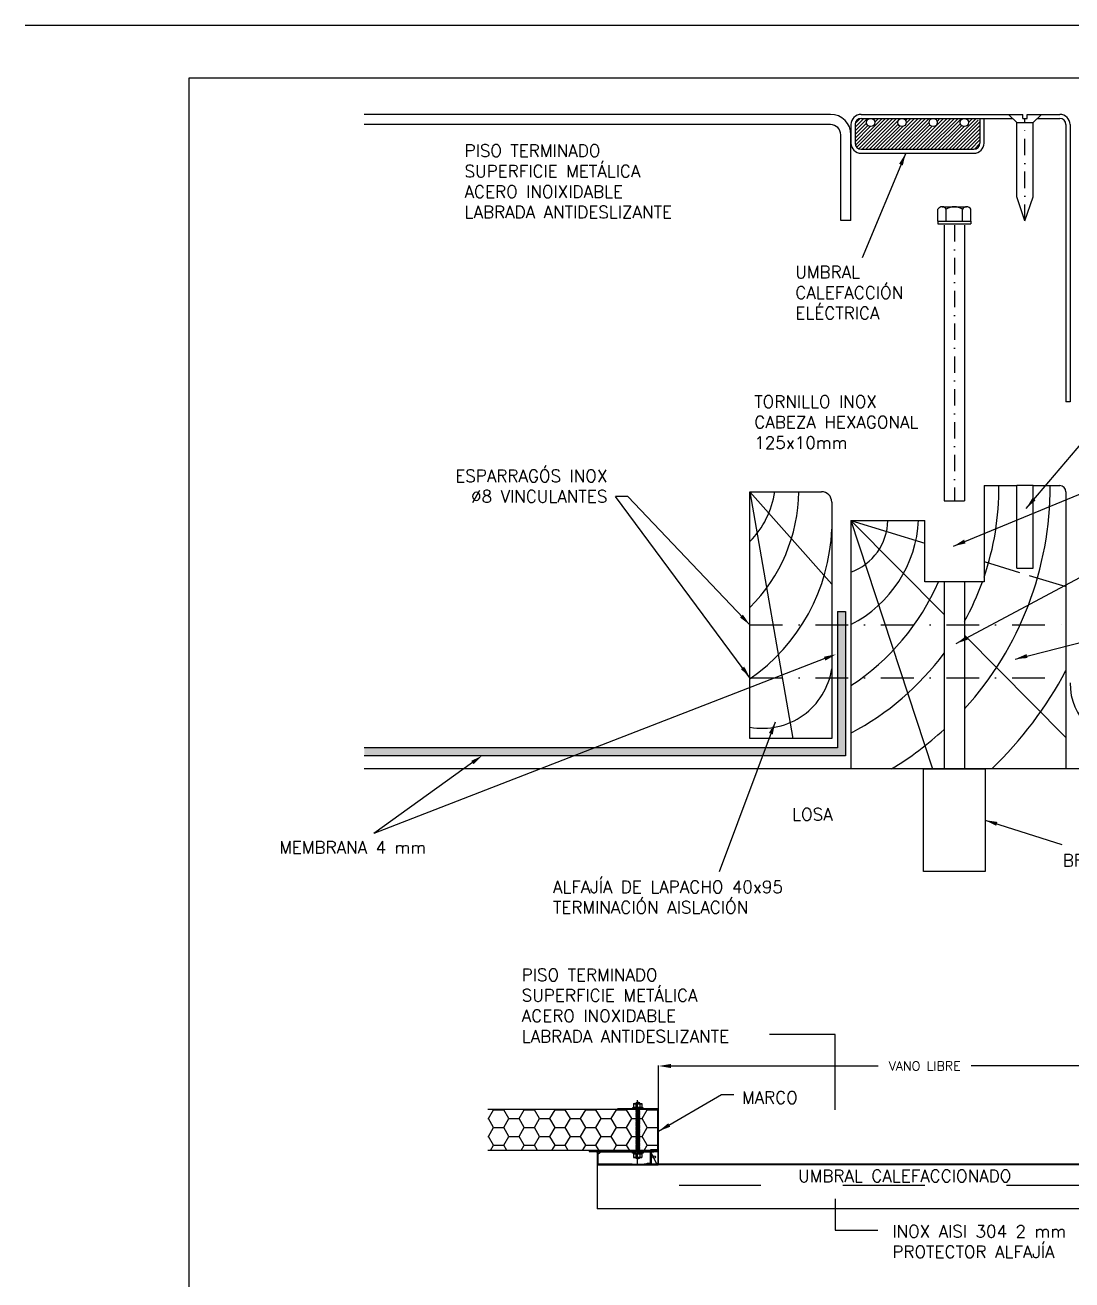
# Model space of a CAD drawing. Extents: x 2682 to 23682, y -29604 to -17724.
# Drawn here: x 11082 to 13639, y -26728 to -23664 of the extents above; entities that cross this region are included whole.
import ezdxf
from ezdxf.enums import TextEntityAlignment as Align

# ---------------------------------------------------------------- set-up
doc = ezdxf.new("R2010")
doc.units = 0
doc.header["$MEASUREMENT"] = 0
doc.header["$PDMODE"] = 33
for name, pattern in [('CEN10', [160, 80, -40, 0, -40]), ('CEN5', [80, 40, -20, 0, -20]), ('PUN100', [400, 200, -200])]:
    doc.linetypes.add(name, pattern=pattern)
doc.layers.get('DEFPOINTS').update_dxf_attribs({"linetype": 'CONTINUOUS'})
for name, color, linetype in [('0.25', 50, 'CONTINUOUS'), ('0.6', 15, 'CONTINUOUS'), ('A_tabiq-paneles-fino', 10, 'CONTINUOUS'), ('EQ', 8, 'CONTINUOUS'), ('Eq_camaras', 3, 'CONTINUOUS'), ('FI', 2, 'CONTINUOUS'), ('GR', 9, 'CONTINUOUS'), ('IS', 5, 'CONTINUOUS'), ('ISO-FI', 140, 'CONTINUOUS'), ('madera', 12, 'CONTINUOUS'), ('TX', 13, 'CONTINUOUS')]:
    doc.layers.add(name, color=color, linetype=linetype)
doc.styles.add('ROMANS', font='romans')
doc.styles.get("Standard").update_dxf_attribs({"font": 'ITALIC'})
doc.dimstyles.new('RPM 1-15', dxfattribs={"dimscale": 15, "dimtxt": 1.5, "dimasz": 2, "dimexe": 0.0625, "dimexo": 0.38, "dimgap": 1, "dimtad": 0, "dimdec": 0, "dimtxsty": 'ROMANS', "dimcen": 2.5, "dimclrd": 256, "dimclre": 256, "dimclrt": 256, "dimazin": 0, "dimtfac": 1, "dimtdec": 0, "dimtmove": 0, "dimatfit": 1, "dimfxl": 1, "dimtolj": 1, "dimlwd": -1, "dimlwe": -1, "dimarcsym": 0})
doc.dimstyles.new('RPM 1-50', dxfattribs={"dimscale": 20, "dimtxt": 1.5, "dimasz": 1.5, "dimexe": 1, "dimexo": 2, "dimgap": 1, "dimtad": 0, "dimdec": 0, "dimtxsty": 'ROMANS', "dimcen": 1.5, "dimclrd": 256, "dimclre": 256, "dimclrt": 256, "dimadec": 0, "dimazin": 0, "dimtfac": 1, "dimtdec": 0, "dimtix": 1, "dimtmove": 2, "dimatfit": 0, "dimfxl": 1, "dimtolj": 1, "dimlwd": -1, "dimlwe": -1, "dimarcsym": 0})
doc.dimstyles.get("Standard").update_dxf_attribs({"dimtxt": 0.18, "dimasz": 0.18, "dimexe": 0.18, "dimexo": 0.0625, "dimgap": 0.09, "dimtad": 0, "dimtih": 1, "dimtoh": 1, "dimdec": 4, "dimzin": 0, "dimdsep": 46, "dimtxsty": 'Standard', "dimcen": 0.09, "dimadec": 0, "dimazin": 0, "dimtfac": 1, "dimtdec": 4, "dimtofl": 0, "dimtmove": 0, "dimatfit": 3, "dimfxl": 1, "dimtolj": 1, "dimtzin": 0, "dimarcsym": 0})

# ---------------------------------------------------------------- blocks, each defined once
blk = doc.blocks.new('*D430')
at = {"layer": 'DEFPOINTS', "color": 0, "linetype": 'Continuous', "transparency": 16777216}
for p in [(13929.6, -26205.6), (12629.6, -26353.5), (13929.6, -26353.5)]:
    blk.add_point(p, dxfattribs=at)
at = {"layer": 'TX', "linetype": 'Continuous', "transparency": 16777216}
for p, q in [((12629.6, -26347.8), (12629.6, -26204.6)), ((12659.6, -26205.6), (13166.1, -26205.6)), ((13899.6, -26205.6), (13393.2, -26205.6)), ((13929.6, -26347.8), (13929.6, -26204.6))]:
    blk.add_line(p, q, dxfattribs=at)
for points in [[(12659.6, -26200.6), (12659.6, -26210.6), (12629.6, -26205.6)], [(13899.6, -26200.6), (13899.6, -26210.6), (13929.6, -26205.6)]]:
    blk.add_solid(points, dxfattribs=at)
at = {"layer": 'TX', "linetype": 'Continuous', "transparency": 16777216, "insert": (13279.6, -26205.6), "char_height": 22.5, "attachment_point": 5, "style": 'ROMANS'}
blk.add_mtext('\\A1;VANO LIBRE', dxfattribs=at)

msp = doc.modelspace()

# ---------------------------------------------------------------- hatches: boundary and pattern name
at = {"layer": '0.25'}
h = msp.add_hatch(dxfattribs=at)
h.set_pattern_fill('ANSI31', color=256, scale=50, style=0)
h.set_pattern_definition([(45, (84633.517, 72633.118), (-4.41941738, 4.41941738), [])])
edge = h.paths.add_edge_path(flags=16)
edge.add_arc((13376.41147, -23901.97604), 10, 0, 360)
edge = h.paths.add_edge_path(flags=16)
edge.add_arc((13300.16147, -23901.97604), 10, 0, 360)
edge = h.paths.add_edge_path(flags=16)
edge.add_arc((13223.91147, -23901.97604), 10, 0, 360)
edge = h.paths.add_edge_path(flags=16)
edge.add_arc((13147.66147, -23901.97604), 10, 0, 360)
edge = h.paths.add_edge_path()
edge.add_line((13124.53647, -23891.97604), (13355.39971, -23891.97604))
edge.add_line((13355.39971, -23891.97604), (13399.53647, -23891.97604))
edge.add_arc((13399.53647, -23906.97604), 15, 0, 90, ccw=False)
edge.add_line((13414.53647, -23906.97604), (13414.53647, -23951.97604))
edge.add_arc((13399.53647, -23951.97604), 15, 270, 360, ccw=False)
edge.add_line((13399.53647, -23966.97604), (13124.53647, -23966.97604))
edge.add_arc((13124.53647, -23951.97604), 15, 180, 270, ccw=False)
edge.add_line((13109.53647, -23951.97604), (13109.53647, -23906.97604))
edge.add_arc((13124.53647, -23906.97604), 15, 90, 180, ccw=False)
at = {"layer": 'Eq_camaras'}
msp.add_hatch(color=256, dxfattribs=at).paths.add_polyline_path([(11910.80445, -25448.49794), (11910.80445, -25428.49794), (13066.36657, -25428.49794), (13066.36657, -25095.71625), (13086.36657, -25095.71625), (13086.36657, -25448.49794)])

# ---------------------------------------------------------------- linework, layer by layer
at = {"layer": '0.25'}
for p, q in [((13124.53647, -23881.97604), (13519.53647, -23881.97604)), ((13124.53647, -23891.97604), (13355.39971, -23891.97604)), ((13355.39971, -23891.97604), (13494.53647, -23891.97604)), ((13414.53647, -23891.97604), (13414.53647, -23951.97604)), ((13424.53647, -23951.97604), (13424.53647, -23891.97604)), ((13484.53647, -23881.97604), (13504.53647, -23901.97604)), ((13519.53647, -23891.69999), (13519.53647, -23881.97604)), ((13519.53647, -23891.69999), (13529.53647, -23891.69999)), ((13524.53647, -23901.97604), (13524.53647, -23891.69999)), ((13529.53647, -23881.97604), (13609.53647, -23881.97604)), ((13529.53647, -23891.69999), (13529.53647, -23881.97604)), ((13544.53647, -23901.97604), (13564.53647, -23881.97604)), ((13554.53647, -23891.97604), (13609.53647, -23891.97604)), ((13099.53647, -23906.97604), (13099.53647, -23951.97604)), ((13109.53647, -23906.97604), (13109.53647, -23951.97604)), ((13504.53647, -23901.97604), (13544.53647, -23901.97604)), ((13504.53647, -24083.42779), (13504.53647, -23901.97604)), ((13544.53647, -24083.42779), (13544.53647, -23901.97604)), ((13624.53647, -23906.97604), (13624.53647, -24583.81691)), ((13634.53647, -23906.97604), (13634.53647, -24583.81691)), ((13124.53647, -23966.97604), (13399.53647, -23966.97604)), ((13124.53647, -23976.97604), (13399.53647, -23976.97604)), ((13322.03647, -24107.43042), (13382.03647, -24107.43042)), ((13524.53647, -24141.97604), (13504.53647, -24083.42779)), ((13524.53647, -24141.97604), (13544.53647, -24083.42779)), ((13312.03647, -24142.55749), (13312.03647, -24113.54835)), ((13312.03647, -24142.55749), (13392.03647, -24142.55749)), ((13312.03647, -24142.55749), (13312.03647, -24149.51476)), ((13332.03647, -24142.55749), (13332.03647, -24113.54835)), ((13372.03647, -24142.55749), (13372.03647, -24113.54835)), ((13392.03647, -24142.55749), (13392.03647, -24113.54835)), ((13392.03647, -24142.55749), (13392.03647, -24149.51476)), ((13312.03647, -24149.51476), (13392.03647, -24149.51476)), ((13327.03647, -24152.55749), (13327.03647, -24825.67229)), ((13377.03647, -24152.55749), (13377.03647, -24825.67229)), ((13634.53647, -24583.81691), (13624.53647, -24583.81691)), ((13327.03647, -24825.67229), (13377.03647, -24825.67229))]:
    msp.add_line(p, q, dxfattribs=at)
at = {"layer": '0.25', "linetype": 'CEN5'}
for p, q in [((13524.53647, -24141.97604), (13524.53647, -23901.97604)), ((13352.03647, -24152.55749), (13352.03647, -24825.67229))]:
    msp.add_line(p, q, dxfattribs=at)
at = {"layer": '0.25', "linetype": 'CEN10'}
for p, q in [((12852.60274, -25128.73693), (13624.53647, -25128.73693)), ((12852.60274, -25257.54535), (13624.53647, -25257.54535))]:
    msp.add_line(p, q, dxfattribs=at)
at = {"layer": '0.25'}
msp.add_lwpolyline([(13277.03647, -25480.34696), (13427.03647, -25480.34696), (13427.03647, -25730.34696), (13277.03647, -25730.34696)], close=True, dxfattribs=at)
for centre in [(13147.66147, -23901.97604), (13223.91147, -23901.97604), (13300.16147, -23901.97604), (13376.41147, -23901.97604)]:
    msp.add_circle(centre, 10, dxfattribs=at)
for centre, radius, start, end in [((13124.53647, -23906.97604), 25, 90, 180), ((13124.53647, -23906.97604), 15, 90, 180), ((13609.53647, -23906.97604), 25, 360, 90), ((13609.53647, -23906.97604), 15, 360, 90), ((13124.53647, -23951.97604), 25, 180, 270), ((13124.53647, -23951.97604), 15, 180, 270), ((13399.53647, -23951.97604), 15, 270, 360), ((13399.53647, -23951.97604), 25, 270, 360), ((13322.03647, -24118.66208), 11.23167, 27.08400474, 152.91599526), ((13352.03647, -24143.92857), 36.37249, 56.64216933, 123.35783067), ((13382.03647, -24118.66208), 11.23167, 27.08400474, 152.91599526)]:
    msp.add_arc(centre, radius, start, end, dxfattribs=at)
at = {"layer": '0.6'}
for p, q in [((11482.03522, -23793.22941), (11482.03522, -28933.22941)), ((15182.03522, -23793.22941), (11482.03522, -23793.22941))]:
    msp.add_line(p, q, dxfattribs=at)
at = {"layer": 'A_tabiq-paneles-fino'}
for p, q in [((12852.60274, -24803.50609), (12957.78604, -25406.26088)), ((12852.60274, -24803.50609), (13052.60274, -25028.8732)), ((13424.53647, -24788.50609), (13424.53647, -24873.50609)), ((13424.53647, -24788.50609), (13504.53647, -24788.50609)), ((13544.53647, -24788.50609), (13504.53647, -24788.50609)), ((13504.53647, -24989.95784), (13504.53647, -24788.50609)), ((13544.53647, -24989.95784), (13544.53647, -24788.50609)), ((13544.53647, -24788.50609), (13609.53647, -24788.50609)), ((13624.53647, -24803.50609), (13624.53647, -25480.34696)), ((13099.53647, -24873.50609), (13327.03647, -25103.18846)), ((13099.53647, -24873.50609), (13279.76604, -24873.50609)), ((13099.53647, -24873.50609), (13279.76604, -24928.998)), ((13099.53647, -24873.50609), (13298.67003, -25480.34696)), ((13099.53647, -24873.50609), (13099.53647, -25480.34696)), ((13424.53647, -24973.57219), (13511.50188, -25000.34847)), ((13504.53647, -24989.95784), (13544.53647, -24989.95784)), ((13327.03647, -25023.50609), (13327.03647, -25480.34696)), ((13377.03647, -25023.50609), (13377.03647, -25480.34696)), ((13535.09013, -25007.61119), (13624.53647, -25035.15133)), ((13377.03647, -25153.6681), (13624.53647, -25403.54232))]:
    msp.add_line(p, q, dxfattribs=at)
for points in [[(13052.60274, -24828.50609), (13052.60274, -25406.26088), (12852.60274, -25406.26088), (12852.60274, -24803.50609), (13027.60274, -24803.50609)], [(13424.53647, -24873.50609), (13424.53647, -25023.50609), (13279.76604, -25023.50609), (13279.76604, -24873.50609)]]:
    msp.add_lwpolyline(points, dxfattribs=at)
for centre, radius, start, end in [((12564.83115, -24797.83102), 407.29958, 314.95372454, 359.20164825), ((12696.71815, -24770.58014), 219.33858, 315.29214318, 351.36642361), ((13027.60274, -24828.50609), 25, 0, 90), ((12783.08084, -24793.1886), 802.83532, 317.71629775, 0.33417742), ((12783.08084, -24793.1886), 677.83532, 341.14325218, 0.39580417), ((13609.53647, -24803.50609), 15, 360, 90), ((12961.63309, -24857.22721), 303.5505, 297.01998582, 357.10748446), ((13051.86225, -24870.6014), 137.81963, 290.23781623, 358.79234345), ((12587.50226, -24877.71006), 465.42122, 304.72182132, 357.87276602), ((12783.08084, -24793.1886), 577.83532, 303.2064307, 336.51014205), ((12783.08084, -24793.1886), 677.83532, 331.19368709, 340.13629466), ((12783.08084, -24793.1886), 677.83532, 297.83080217, 323.36848111), ((12883.19521, -25209.70934), 171.36759, 259.71645804, 351.32591869), ((12783.08084, -24793.1886), 952.83532, 313.84865396, 332.0194729), ((12783.08084, -24793.1886), 802.83532, 301.13909192, 312.65195941)]:
    msp.add_arc(centre, radius, start, end, dxfattribs=at)
at = {"layer": 'EQ'}
for p, q in [((12627.63667, -26310.04042), (12529.50968, -26310.04042)), ((12529.50968, -26310.04042), (12529.50968, -26312.04042)), ((12568.58236, -26297.21098), (12568.58236, -26307.21098)), ((12568.58236, -26297.21098), (12588.58236, -26297.21098)), ((12568.58236, -26298.21098), (12588.58236, -26298.21098)), ((12568.58236, -26306.21098), (12588.58236, -26306.21098)), ((12568.58236, -26307.21098), (12588.58236, -26307.21098)), ((12574.58236, -26295.21098), (12573.58236, -26296.21098)), ((12583.58236, -26297.21098), (12573.58236, -26296.21098)), ((12573.58236, -26296.21098), (12574.58236, -26297.21098)), ((12573.58236, -26298.21098), (12573.58236, -26306.21098)), ((12574.58236, -26307.33223), (12573.58236, -26308.33223)), ((12574.58236, -26307.33223), (12573.58236, -26308.33223)), ((12573.58236, -26308.33223), (12574.58236, -26309.33223)), ((12573.58236, -26308.33223), (12583.58236, -26309.33223)), ((12573.58236, -26308.33223), (12583.58236, -26309.33223)), ((12573.58236, -26308.33223), (12574.58236, -26309.33223)), ((12574.58236, -26309.33223), (12573.58236, -26310.33223)), ((12574.58236, -26309.33223), (12573.58236, -26310.33223)), ((12573.58236, -26310.33223), (12574.58236, -26311.33223)), ((12573.58236, -26310.33223), (12583.58236, -26311.33223)), ((12574.58236, -26311.33223), (12573.58236, -26312.33223)), ((12573.58236, -26312.33223), (12574.58236, -26313.33223)), ((12573.58236, -26312.33223), (12583.58236, -26313.33223)), ((12574.58236, -26313.33223), (12573.58236, -26314.33223)), ((12573.58236, -26314.33223), (12574.58236, -26315.33223)), ((12573.58236, -26314.33223), (12583.58236, -26315.33223)), ((12574.58236, -26315.33223), (12573.58236, -26316.33223)), ((12573.58236, -26316.33223), (12574.58236, -26317.33223)), ((12573.58236, -26316.33223), (12583.58236, -26317.33223)), ((12574.58236, -26317.33223), (12573.58236, -26318.33223)), ((12573.58236, -26318.33223), (12574.58236, -26319.33223)), ((12573.58236, -26318.33223), (12583.58236, -26319.33223)), ((12574.58236, -26319.33223), (12573.58236, -26320.33223)), ((12574.4611, -26307.21098), (12574.58236, -26307.33223)), ((12582.58236, -26296.21098), (12574.58236, -26295.21098)), ((12574.58236, -26307.33223), (12582.58236, -26308.33223)), ((12574.58236, -26307.33223), (12582.58236, -26308.33223)), ((12574.58236, -26309.33223), (12582.58236, -26310.33223)), ((12574.58236, -26309.33223), (12582.58236, -26310.33223)), ((12574.58236, -26311.33223), (12582.58236, -26312.33223)), ((12574.58236, -26311.33223), (12582.58236, -26312.33223)), ((12574.58236, -26313.33223), (12582.58236, -26314.33223)), ((12574.58236, -26315.33223), (12582.58236, -26316.33223)), ((12574.58236, -26317.33223), (12582.58236, -26318.33223)), ((12574.58236, -26317.33223), (12582.58236, -26318.33223)), ((12574.58236, -26319.33223), (12582.58236, -26320.33223)), ((12582.36982, -26307.21098), (12583.58236, -26307.33223)), ((12582.36982, -26307.21098), (12583.58236, -26307.33223)), ((12582.58236, -26296.21098), (12583.58236, -26295.21098)), ((12583.58236, -26297.21098), (12582.58236, -26296.21098)), ((12582.58236, -26308.33223), (12583.58236, -26307.33223)), ((12582.58236, -26308.33223), (12583.58236, -26307.33223)), ((12583.58236, -26309.33223), (12582.58236, -26308.33223)), ((12583.58236, -26309.33223), (12582.58236, -26308.33223)), ((12582.58236, -26310.33223), (12583.58236, -26309.33223)), ((12582.58236, -26310.33223), (12583.58236, -26309.33223)), ((12583.58236, -26311.33223), (12582.58236, -26310.33223)), ((12582.58236, -26312.33223), (12583.58236, -26311.33223)), ((12583.58236, -26313.33223), (12582.58236, -26312.33223)), ((12582.58236, -26314.33223), (12583.58236, -26313.33223)), ((12583.58236, -26315.33223), (12582.58236, -26314.33223)), ((12582.58236, -26316.33223), (12583.58236, -26315.33223)), ((12583.58236, -26317.33223), (12582.58236, -26316.33223)), ((12582.58236, -26318.33223), (12583.58236, -26317.33223)), ((12583.58236, -26319.33223), (12582.58236, -26318.33223)), ((12582.58236, -26320.33223), (12583.58236, -26319.33223)), ((12583.58589, -26307.3287), (12583.46818, -26307.21098)), ((12583.58236, -26298.21098), (12583.58236, -26306.21098)), ((12588.58236, -26297.21098), (12588.58236, -26307.21098)), ((12627.63667, -26411.04042), (12627.63667, -26312.04042)), ((12629.63667, -26410.04042), (12629.63667, -26312.04042)), ((12573.58236, -26320.33223), (12583.58236, -26321.33223)), ((12573.58236, -26320.33223), (12574.58236, -26321.33223)), ((12573.58236, -26320.33223), (12574.58236, -26321.33223)), ((12573.58236, -26320.33223), (12583.58236, -26321.33223)), ((12574.58236, -26321.33223), (12573.58236, -26322.33223)), ((12573.58236, -26322.33223), (12583.58236, -26323.33223)), ((12573.58236, -26322.33223), (12574.58236, -26323.33223)), ((12574.58236, -26323.33223), (12573.58236, -26324.33223)), ((12573.58236, -26324.33223), (12583.58236, -26325.33223)), ((12573.58236, -26324.33223), (12574.58236, -26325.33223)), ((12574.58236, -26325.33223), (12573.58236, -26326.33223)), ((12573.58236, -26326.33223), (12583.58236, -26327.33223)), ((12573.58236, -26326.33223), (12574.58236, -26327.33223)), ((12574.58236, -26327.33223), (12573.58236, -26328.33223)), ((12573.58236, -26328.33223), (12583.58236, -26329.33223)), ((12573.58236, -26328.33223), (12574.58236, -26329.33223)), ((12574.58236, -26329.33223), (12573.58236, -26330.33223)), ((12573.58236, -26330.33223), (12583.58236, -26331.33223)), ((12573.58236, -26330.33223), (12574.58236, -26331.33223)), ((12574.58236, -26331.33223), (12573.58236, -26332.33223)), ((12573.58236, -26332.33223), (12583.58236, -26333.33223)), ((12573.58236, -26332.33223), (12574.58236, -26333.33223)), ((12574.58236, -26333.33223), (12573.58236, -26334.33223)), ((12573.58236, -26334.33223), (12583.58236, -26335.33223)), ((12573.58236, -26334.33223), (12574.58236, -26335.33223)), ((12574.58236, -26335.33223), (12573.58236, -26336.33223)), ((12573.58236, -26336.33223), (12583.58236, -26337.33223)), ((12573.58236, -26336.33223), (12574.58236, -26337.33223)), ((12574.58236, -26337.33223), (12573.58236, -26338.33223)), ((12573.58236, -26338.33223), (12583.58236, -26339.33223)), ((12573.58236, -26338.33223), (12574.58236, -26339.33223)), ((12574.58236, -26339.33223), (12573.58236, -26340.33223)), ((12573.58236, -26340.33223), (12583.58236, -26341.33223)), ((12573.58236, -26340.33223), (12574.58236, -26341.33223)), ((12574.58236, -26341.33223), (12573.58236, -26342.33223)), ((12573.58236, -26342.33223), (12583.58236, -26343.33223)), ((12573.58236, -26342.33223), (12574.58236, -26343.33223)), ((12574.58236, -26343.33223), (12573.58236, -26344.33223)), ((12573.58236, -26344.33223), (12583.58236, -26345.33223)), ((12573.58236, -26344.33223), (12574.58236, -26345.33223)), ((12574.58236, -26345.33223), (12573.58236, -26346.33223)), ((12573.58236, -26346.33223), (12583.58236, -26347.33223)), ((12573.58236, -26346.33223), (12574.58236, -26347.33223)), ((12574.58236, -26347.33223), (12573.58236, -26348.33223)), ((12573.58236, -26348.33223), (12583.58236, -26349.33223)), ((12573.58236, -26348.33223), (12574.58236, -26349.33223)), ((12574.58236, -26349.33223), (12573.58236, -26350.33223)), ((12574.58236, -26321.33223), (12582.58236, -26322.33223)), ((12574.58236, -26323.33223), (12582.58236, -26324.33223)), ((12574.58236, -26323.33223), (12582.58236, -26324.33223)), ((12574.58236, -26325.33223), (12582.58236, -26326.33223)), ((12574.58236, -26327.33223), (12582.58236, -26328.33223)), ((12574.58236, -26329.33223), (12582.58236, -26330.33223)), ((12574.58236, -26331.33223), (12582.58236, -26332.33223)), ((12574.58236, -26331.33223), (12582.58236, -26332.33223)), ((12574.58236, -26333.33223), (12582.58236, -26334.33223)), ((12574.58236, -26335.33223), (12582.58236, -26336.33223)), ((12574.58236, -26337.33223), (12582.58236, -26338.33223)), ((12574.58236, -26339.33223), (12582.58236, -26340.33223)), ((12574.58236, -26341.33223), (12582.58236, -26342.33223)), ((12574.58236, -26341.33223), (12582.58236, -26342.33223)), ((12574.58236, -26343.33223), (12582.58236, -26344.33223)), ((12574.58236, -26345.33223), (12582.58236, -26346.33223)), ((12574.58236, -26347.33223), (12582.58236, -26348.33223)), ((12574.58236, -26347.33223), (12582.58236, -26348.33223)), ((12574.58236, -26349.33223), (12582.58236, -26350.33223)), ((12583.58236, -26321.33223), (12582.58236, -26320.33223)), ((12582.58236, -26322.33223), (12583.58236, -26321.33223)), ((12583.58236, -26323.33223), (12582.58236, -26322.33223)), ((12582.58236, -26324.33223), (12583.58236, -26323.33223)), ((12583.58236, -26325.33223), (12582.58236, -26324.33223)), ((12582.58236, -26326.33223), (12583.58236, -26325.33223)), ((12583.58236, -26327.33223), (12582.58236, -26326.33223)), ((12582.58236, -26328.33223), (12583.58236, -26327.33223)), ((12583.58236, -26329.33223), (12582.58236, -26328.33223)), ((12582.58236, -26330.33223), (12583.58236, -26329.33223)), ((12583.58236, -26331.33223), (12582.58236, -26330.33223)), ((12582.58236, -26332.33223), (12583.58236, -26331.33223)), ((12583.58236, -26333.33223), (12582.58236, -26332.33223)), ((12582.58236, -26334.33223), (12583.58236, -26333.33223)), ((12583.58236, -26335.33223), (12582.58236, -26334.33223)), ((12582.58236, -26336.33223), (12583.58236, -26335.33223)), ((12583.58236, -26337.33223), (12582.58236, -26336.33223)), ((12582.58236, -26338.33223), (12583.58236, -26337.33223)), ((12583.58236, -26339.33223), (12582.58236, -26338.33223)), ((12582.58236, -26340.33223), (12583.58236, -26339.33223)), ((12583.58236, -26341.33223), (12582.58236, -26340.33223)), ((12582.58236, -26342.33223), (12583.58236, -26341.33223)), ((12583.58236, -26343.33223), (12582.58236, -26342.33223)), ((12582.58236, -26344.33223), (12583.58236, -26343.33223)), ((12583.58236, -26345.33223), (12582.58236, -26344.33223)), ((12582.58236, -26346.33223), (12583.58236, -26345.33223)), ((12583.58236, -26347.33223), (12582.58236, -26346.33223)), ((12582.58236, -26348.33223), (12583.58236, -26347.33223)), ((12583.58236, -26349.33223), (12582.58236, -26348.33223)), ((12582.58236, -26350.33223), (12583.58236, -26349.33223)), ((12573.58236, -26350.33223), (12583.58236, -26351.33223)), ((12573.58236, -26350.33223), (12574.58236, -26351.33223)), ((12573.58236, -26350.33223), (12574.58236, -26351.33223)), ((12573.58236, -26350.33223), (12583.58236, -26351.33223)), ((12574.58236, -26351.33223), (12573.58236, -26352.33223)), ((12573.58236, -26352.33223), (12574.58236, -26353.33223)), ((12573.58236, -26352.33223), (12583.58236, -26353.33223)), ((12574.58236, -26353.33223), (12573.58236, -26354.33223)), ((12573.58236, -26354.33223), (12574.58236, -26355.33223)), ((12573.58236, -26354.33223), (12583.58236, -26355.33223)), ((12574.58236, -26355.33223), (12573.58236, -26356.33223)), ((12573.58236, -26356.33223), (12574.58236, -26357.33223)), ((12573.58236, -26356.33223), (12583.58236, -26357.33223)), ((12574.58236, -26357.33223), (12573.58236, -26358.33223)), ((12573.58236, -26358.33223), (12574.58236, -26359.33223)), ((12573.58236, -26358.33223), (12583.58236, -26359.33223)), ((12574.58236, -26359.33223), (12573.58236, -26360.33223)), ((12573.58236, -26360.33223), (12574.58236, -26361.33223)), ((12573.58236, -26360.33223), (12583.58236, -26361.33223)), ((12574.58236, -26361.33223), (12573.58236, -26362.33223)), ((12573.58236, -26362.33223), (12574.58236, -26363.33223)), ((12573.58236, -26362.33223), (12583.58236, -26363.33223)), ((12574.58236, -26363.33223), (12573.58236, -26364.33223)), ((12573.58236, -26364.33223), (12574.58236, -26365.33223)), ((12573.58236, -26364.33223), (12583.58236, -26365.33223)), ((12574.58236, -26365.33223), (12573.58236, -26366.33223)), ((12573.58236, -26366.33223), (12574.58236, -26367.33223)), ((12573.58236, -26366.33223), (12583.58236, -26367.33223)), ((12574.58236, -26367.33223), (12573.58236, -26368.33223)), ((12573.58236, -26368.33223), (12574.58236, -26369.33223)), ((12573.58236, -26368.33223), (12583.58236, -26369.33223)), ((12574.58236, -26369.33223), (12573.58236, -26370.33223)), ((12573.58236, -26370.33223), (12574.58236, -26371.33223)), ((12573.58236, -26370.33223), (12583.58236, -26371.33223)), ((12574.58236, -26371.33223), (12573.58236, -26372.33223)), ((12573.58236, -26372.33223), (12574.58236, -26373.33223)), ((12573.58236, -26372.33223), (12583.58236, -26373.33223)), ((12574.58236, -26373.33223), (12573.58236, -26374.33223)), ((12573.58236, -26374.33223), (12574.58236, -26375.33223)), ((12573.58236, -26374.33223), (12583.58236, -26375.33223)), ((12574.58236, -26375.33223), (12573.58236, -26376.33223)), ((12573.58236, -26376.33223), (12574.58236, -26377.33223)), ((12573.58236, -26376.33223), (12583.58236, -26377.33223)), ((12574.58236, -26377.33223), (12573.58236, -26378.33223)), ((12573.58236, -26378.33223), (12574.58236, -26379.33223)), ((12573.58236, -26378.33223), (12583.58236, -26379.33223)), ((12574.58236, -26379.33223), (12573.58236, -26380.33223)), ((12573.58236, -26380.33223), (12574.58236, -26381.33223)), ((12573.58236, -26380.33223), (12583.58236, -26381.33223)), ((12574.58236, -26351.33223), (12582.58236, -26352.33223)), ((12574.58236, -26353.33223), (12582.58236, -26354.33223)), ((12574.58236, -26353.33223), (12582.58236, -26354.33223)), ((12574.58236, -26355.33223), (12582.58236, -26356.33223)), ((12574.58236, -26357.33223), (12582.58236, -26358.33223)), ((12574.58236, -26359.33223), (12582.58236, -26360.33223)), ((12574.58236, -26361.33223), (12582.58236, -26362.33223)), ((12574.58236, -26363.33223), (12582.58236, -26364.33223)), ((12574.58236, -26363.33223), (12582.58236, -26364.33223)), ((12574.58236, -26365.33223), (12582.58236, -26366.33223)), ((12574.58236, -26367.33223), (12582.58236, -26368.33223)), ((12574.58236, -26369.33223), (12582.58236, -26370.33223)), ((12574.58236, -26369.33223), (12582.58236, -26370.33223)), ((12574.58236, -26371.33223), (12582.58236, -26372.33223)), ((12574.58236, -26373.33223), (12582.58236, -26374.33223)), ((12574.58236, -26375.33223), (12582.58236, -26376.33223)), ((12574.58236, -26375.33223), (12582.58236, -26376.33223)), ((12574.58236, -26377.33223), (12582.58236, -26378.33223)), ((12574.58236, -26379.33223), (12582.58236, -26380.33223)), ((12583.58236, -26351.33223), (12582.58236, -26350.33223)), ((12582.58236, -26352.33223), (12583.58236, -26351.33223)), ((12583.58236, -26353.33223), (12582.58236, -26352.33223)), ((12582.58236, -26354.33223), (12583.58236, -26353.33223)), ((12583.58236, -26355.33223), (12582.58236, -26354.33223)), ((12582.58236, -26356.33223), (12583.58236, -26355.33223)), ((12583.58236, -26357.33223), (12582.58236, -26356.33223)), ((12582.58236, -26358.33223), (12583.58236, -26357.33223)), ((12583.58236, -26359.33223), (12582.58236, -26358.33223)), ((12582.58236, -26360.33223), (12583.58236, -26359.33223)), ((12583.58236, -26361.33223), (12582.58236, -26360.33223)), ((12582.58236, -26362.33223), (12583.58236, -26361.33223)), ((12583.58236, -26363.33223), (12582.58236, -26362.33223)), ((12582.58236, -26364.33223), (12583.58236, -26363.33223)), ((12583.58236, -26365.33223), (12582.58236, -26364.33223)), ((12582.58236, -26366.33223), (12583.58236, -26365.33223)), ((12583.58236, -26367.33223), (12582.58236, -26366.33223)), ((12582.58236, -26368.33223), (12583.58236, -26367.33223)), ((12583.58236, -26369.33223), (12582.58236, -26368.33223)), ((12582.58236, -26370.33223), (12583.58236, -26369.33223)), ((12583.58236, -26371.33223), (12582.58236, -26370.33223)), ((12582.58236, -26372.33223), (12583.58236, -26371.33223)), ((12583.58236, -26373.33223), (12582.58236, -26372.33223)), ((12582.58236, -26374.33223), (12583.58236, -26373.33223)), ((12583.58236, -26375.33223), (12582.58236, -26374.33223)), ((12582.58236, -26376.33223), (12583.58236, -26375.33223)), ((12583.58236, -26377.33223), (12582.58236, -26376.33223)), ((12582.58236, -26378.33223), (12583.58236, -26377.33223)), ((12583.58236, -26379.33223), (12582.58236, -26378.33223)), ((12582.58236, -26380.33223), (12583.58236, -26379.33223)), ((12583.58236, -26381.33223), (12582.58236, -26380.33223)), ((12627.63667, -26356.04042), (12627.63667, -26408.04042)), ((12574.58236, -26381.33223), (12573.58236, -26382.33223)), ((12573.58236, -26382.33223), (12574.58236, -26383.33223)), ((12573.58236, -26382.33223), (12583.58236, -26383.33223)), ((12574.58236, -26383.33223), (12573.58236, -26384.33223)), ((12573.58236, -26384.33223), (12574.58236, -26385.33223)), ((12573.58236, -26384.33223), (12583.58236, -26385.33223)), ((12574.58236, -26385.33223), (12573.58236, -26386.33223)), ((12573.58236, -26386.33223), (12574.58236, -26387.33223)), ((12573.58236, -26386.33223), (12583.58236, -26387.33223)), ((12574.58236, -26387.33223), (12573.58236, -26388.33223)), ((12573.58236, -26388.33223), (12574.58236, -26389.33223)), ((12573.58236, -26388.33223), (12583.58236, -26389.33223)), ((12574.58236, -26389.33223), (12573.58236, -26390.33223)), ((12573.58236, -26390.33223), (12574.58236, -26391.33223)), ((12573.58236, -26390.33223), (12583.58236, -26391.33223)), ((12574.58236, -26391.33223), (12573.58236, -26392.33223)), ((12573.58236, -26392.33223), (12574.58236, -26393.33223)), ((12573.58236, -26392.33223), (12583.58236, -26393.33223)), ((12574.58236, -26393.33223), (12573.58236, -26394.33223)), ((12573.58236, -26394.33223), (12574.58236, -26395.33223)), ((12573.58236, -26394.33223), (12583.58236, -26395.33223)), ((12574.58236, -26395.33223), (12573.58236, -26396.33223)), ((12573.58236, -26396.33223), (12574.58236, -26397.33223)), ((12573.58236, -26396.33223), (12583.58236, -26397.33223)), ((12574.58236, -26397.33223), (12573.58236, -26398.33223)), ((12573.58236, -26398.33223), (12574.58236, -26399.33223)), ((12573.58236, -26398.33223), (12583.58236, -26399.33223)), ((12574.58236, -26399.33223), (12573.58236, -26400.33223)), ((12573.58236, -26400.33223), (12574.58236, -26401.33223)), ((12573.58236, -26400.33223), (12583.58236, -26401.33223)), ((12574.58236, -26401.33223), (12573.58236, -26402.33223)), ((12573.58236, -26402.33223), (12574.58236, -26403.33223)), ((12573.58236, -26402.33223), (12583.58236, -26403.33223)), ((12574.58236, -26403.33223), (12573.58236, -26404.33223)), ((12573.58236, -26404.33223), (12574.58236, -26405.33223)), ((12573.58236, -26404.33223), (12583.58236, -26405.33223)), ((12574.58236, -26405.33223), (12573.58236, -26406.33223)), ((12573.58236, -26406.33223), (12574.58236, -26407.33223)), ((12573.58236, -26406.33223), (12583.58236, -26407.33223)), ((12574.58236, -26407.33223), (12573.58236, -26408.33223)), ((12573.58236, -26408.33223), (12574.58236, -26409.33223)), ((12573.58236, -26408.33223), (12583.58236, -26409.33223)), ((12574.58236, -26409.33223), (12573.58236, -26410.33223)), ((12573.58236, -26410.33223), (12574.58236, -26411.33223)), ((12573.58236, -26410.33223), (12583.58236, -26411.33223)), ((12574.58236, -26381.33223), (12582.58236, -26382.33223)), ((12574.58236, -26381.33223), (12582.58236, -26382.33223)), ((12574.58236, -26383.33223), (12582.58236, -26384.33223)), ((12574.58236, -26385.33223), (12582.58236, -26386.33223)), ((12574.58236, -26387.33223), (12582.58236, -26388.33223)), ((12574.58236, -26387.33223), (12582.58236, -26388.33223)), ((12574.58236, -26389.33223), (12582.58236, -26390.33223)), ((12574.58236, -26391.33223), (12582.58236, -26392.33223)), ((12574.58236, -26393.33223), (12582.58236, -26394.33223)), ((12574.58236, -26393.33223), (12582.58236, -26394.33223)), ((12574.58236, -26395.33223), (12582.58236, -26396.33223)), ((12574.58236, -26397.33223), (12582.58236, -26398.33223)), ((12574.58236, -26399.33223), (12582.58236, -26400.33223)), ((12574.58236, -26399.33223), (12582.58236, -26400.33223)), ((12574.58236, -26401.33223), (12582.58236, -26402.33223)), ((12574.58236, -26403.33223), (12582.58236, -26404.33223)), ((12574.58236, -26405.33223), (12582.58236, -26406.33223)), ((12574.58236, -26405.33223), (12582.58236, -26406.33223)), ((12574.58236, -26407.33223), (12582.58236, -26408.33223)), ((12574.58236, -26409.33223), (12582.58236, -26410.33223)), ((12582.58236, -26382.33223), (12583.58236, -26381.33223)), ((12583.58236, -26383.33223), (12582.58236, -26382.33223)), ((12582.58236, -26384.33223), (12583.58236, -26383.33223)), ((12583.58236, -26385.33223), (12582.58236, -26384.33223)), ((12582.58236, -26386.33223), (12583.58236, -26385.33223)), ((12583.58236, -26387.33223), (12582.58236, -26386.33223)), ((12582.58236, -26388.33223), (12583.58236, -26387.33223)), ((12583.58236, -26389.33223), (12582.58236, -26388.33223)), ((12582.58236, -26390.33223), (12583.58236, -26389.33223)), ((12583.58236, -26391.33223), (12582.58236, -26390.33223)), ((12582.58236, -26392.33223), (12583.58236, -26391.33223)), ((12583.58236, -26393.33223), (12582.58236, -26392.33223)), ((12582.58236, -26394.33223), (12583.58236, -26393.33223)), ((12583.58236, -26395.33223), (12582.58236, -26394.33223)), ((12582.58236, -26396.33223), (12583.58236, -26395.33223)), ((12583.58236, -26397.33223), (12582.58236, -26396.33223)), ((12582.58236, -26398.33223), (12583.58236, -26397.33223)), ((12583.58236, -26399.33223), (12582.58236, -26398.33223)), ((12582.58236, -26400.33223), (12583.58236, -26399.33223)), ((12583.58236, -26401.33223), (12582.58236, -26400.33223)), ((12582.58236, -26402.33223), (12583.58236, -26401.33223)), ((12583.58236, -26403.33223), (12582.58236, -26402.33223)), ((12582.58236, -26404.33223), (12583.58236, -26403.33223)), ((12583.58236, -26405.33223), (12582.58236, -26404.33223)), ((12582.58236, -26406.33223), (12583.58236, -26405.33223)), ((12583.58236, -26407.33223), (12582.58236, -26406.33223)), ((12582.58236, -26408.33223), (12583.58236, -26407.33223)), ((12583.58236, -26409.33223), (12582.58236, -26408.33223)), ((12582.58236, -26410.33223), (12583.58236, -26409.33223)), ((12583.58236, -26411.33223), (12582.58236, -26410.33223)), ((12609.63667, -26410.04042), (12609.63667, -26412.04042)), ((12625.63667, -26410.04042), (12609.63667, -26410.04042)), ((12568.58236, -26418.9607), (12588.58236, -26418.9607)), ((12568.58236, -26418.9607), (12568.58236, -26428.9607)), ((12568.58236, -26419.9607), (12588.58236, -26419.9607)), ((12568.58236, -26427.9607), (12588.58236, -26427.9607)), ((12568.58236, -26428.9607), (12588.58236, -26428.9607)), ((12574.58236, -26411.33223), (12573.58236, -26412.33223)), ((12573.58236, -26412.33223), (12574.58236, -26413.33223)), ((12573.58236, -26412.33223), (12583.58236, -26413.33223)), ((12574.58236, -26413.33223), (12573.58236, -26414.33223)), ((12573.58236, -26414.33223), (12574.58236, -26415.33223)), ((12573.58236, -26414.33223), (12583.58236, -26415.33223)), ((12573.58236, -26419.9607), (12573.58236, -26427.9607)), ((12573.58236, -26429.01485), (12583.58236, -26430.01485)), ((12573.58236, -26429.01485), (12574.58236, -26430.01485)), ((12574.58236, -26415.33223), (12573.67417, -26416.24042)), ((12574.58236, -26430.01485), (12573.96418, -26430.63303)), ((12574.58236, -26411.33223), (12582.58236, -26412.33223)), ((12574.58236, -26413.33223), (12582.58236, -26414.33223)), ((12574.58236, -26413.33223), (12582.58236, -26414.33223)), ((12574.58236, -26415.33223), (12581.84783, -26416.24042)), ((12574.58236, -26430.01485), (12581.92062, -26430.93214)), ((12582.58236, -26412.33223), (12583.58236, -26411.33223)), ((12583.58236, -26413.33223), (12582.58236, -26412.33223)), ((12582.58236, -26414.33223), (12583.58236, -26413.33223)), ((12583.58236, -26415.33223), (12582.58236, -26414.33223)), ((12583.58236, -26430.01485), (12582.58236, -26429.01485)), ((12582.67417, -26416.24042), (12583.58236, -26415.33223)), ((12582.91939, -26430.67782), (12583.58236, -26430.01485)), ((12583.58236, -26419.9607), (12583.58236, -26427.9607)), ((12588.58236, -26418.9607), (12588.58236, -26428.9607)), ((12609.63667, -26412.04042), (12627.63667, -26412.04042)), ((12625.63667, -26445.04042), (12611.6971, -26416.53909)), ((12564.63667, -26445.04042), (12594.63667, -26445.04042)), ((12564.63667, -26447.04042), (12594.63667, -26447.04042))]:
    msp.add_line(p, q, dxfattribs=at)
at = {"layer": 'EQ', "ltscale": 0.05}
msp.add_line((12578.39024, -26445.29406), (12578.39024, -26289.47738), dxfattribs=at)
at = {"layer": 'EQ'}
for points in [[(12573.1045, -26308.04042), (12565.58236, -26308.04042), (12565.58236, -26310.04042), (12573.1045, -26310.04042), (12573.1045, -26308.04042)], [(12584.06022, -26308.04042), (12584.06022, -26310.04042), (12591.58236, -26310.04042), (12591.58236, -26308.04042), (12584.06022, -26308.04042)], [(12573.1045, -26418.24042), (12565.58236, -26418.24042), (12565.58236, -26416.24042), (12573.1045, -26416.24042), (12573.1045, -26418.24042)], [(12584.06022, -26418.24042), (12584.06022, -26416.24042), (12591.58236, -26416.24042), (12591.58236, -26418.24042), (12584.06022, -26418.24042)], [(12611.6971, -26444.52911), (12601.6971, -26444.52911), (12601.6971, -26442.52911), (12609.6971, -26442.52911), (12609.6971, -26416.53909), (12611.6971, -26416.53909), (12611.6971, -26444.52911), (12611.6971, -26444.52911)]]:
    msp.add_lwpolyline(points, dxfattribs=at)
for points in [[(12459.63667, -26412.04042), (12459.63667, -26414.04042), (12474.63667, -26414.04042, -0.4142135624), (12479.63667, -26419.04042), (12479.63667, -26445.04042, 0.4142135624), (12481.63667, -26447.04042), (12564.63667, -26447.04042), (12564.63667, -26445.04042), (12483.63667, -26445.04042, -0.4142135624), (12481.63667, -26443.04042), (12481.63667, -26417.04042, 0.4142135624), (12476.63667, -26412.04042), (12459.63667, -26412.04042)], [(12594.63667, -26447.04042), (12627.63667, -26447.04042, 0.4142135624), (12629.63667, -26445.04042), (12629.63667, -26414.04042, 0.4142135624), (12627.63667, -26412.04042), (12609.63667, -26412.04042), (12609.63667, -26414.04042), (12625.63667, -26414.04042, -0.4142135624), (12627.63667, -26416.04042), (12627.63667, -26443.04042, -0.4142135624), (12625.63667, -26445.04042), (12594.63667, -26445.04042), (12594.63667, -26447.04042)]]:
    msp.add_lwpolyline(points, format="xyb", dxfattribs=at)
msp.add_lwpolyline([(12617.63667, -26416.24042), (12481.55009, -26416.24042), (12481.55009, -26414.24042), (12617.63667, -26414.24042)], close=True, dxfattribs=at)
msp.add_circle((12618.74091, -26427.86247), 3, dxfattribs=at)
for centre, radius, start, end in [((12571.08236, -26300.83598), 3.625, 46.39718103, 133.60281897), ((12571.08236, -26303.58598), 3.625, 226.39718103, 313.60281897), ((12578.58236, -26310.21098), 13, 67.38013506, 112.61986494), ((12578.58236, -26294.21098), 13, 247.38013506, 292.61986494), ((12579.08236, -26310.38062), 15.82302, 73.47727092, 106.52272908), ((12586.08236, -26300.83598), 3.625, 46.39718103, 133.60281897), ((12586.08236, -26303.58598), 3.625, 226.39718103, 313.60281897), ((12627.63667, -26312.04042), 2, 0, 90), ((12625.63667, -26408.04042), 2, 270, 0), ((12627.63667, -26410.04042), 2, 270, 0), ((12482.29575, -26418.29796), 6.13087, 41.43893975, 118.00287362), ((12481.18992, -26413.13812), 6.83262, 273.74895614, 332.99667411), ((12571.08236, -26422.5857), 3.625, 46.39718103, 133.60281897), ((12571.08236, -26425.3357), 3.625, 226.39718103, 313.60281897), ((12578.58236, -26431.9607), 13, 67.38013506, 112.61986494), ((12578.58236, -26415.9607), 13, 247.38013506, 292.61986494), ((12578.51769, -26415.47936), 15.82302, 253.27506525, 286.15181466), ((12586.08236, -26422.5857), 3.625, 46.39718103, 133.60281897), ((12586.08236, -26425.3357), 3.625, 226.39718103, 313.60281897)]:
    msp.add_arc(centre, radius, start, end, dxfattribs=at)
at = {"layer": 'Eq_camaras'}
for p, q in [((13066.29856, -25095.7244), (13086.29856, -25095.7244)), ((13066.29856, -25095.7244), (13066.29856, -25428.50609)), ((13086.29856, -25095.7244), (13086.29856, -25448.50609)), ((13066.29856, -25428.50609), (11910.73644, -25428.50609)), ((13086.29856, -25448.50609), (11910.73644, -25448.50609))]:
    msp.add_line(p, q, dxfattribs=at)
at = {"layer": 'FI'}
msp.add_line((11082.06483, -23663.99649), (15282.0747, -23663.99649), dxfattribs=at)
at = {"layer": 'GR'}
for p, q in [((13049.53647, -23881.97604), (11910.73644, -23881.97604)), ((13049.53647, -23906.97604), (11910.73644, -23906.97604)), ((13074.53647, -24141.06753), (13074.53647, -23931.97604)), ((13099.53647, -24141.06753), (13099.53647, -23931.97604)), ((13099.53647, -24141.06753), (13074.53647, -24141.06753)), ((14730.62461, -25480.34696), (11910.73644, -25480.34696))]:
    msp.add_line(p, q, dxfattribs=at)
for centre, radius, start, end in [((13049.53647, -23931.97604), 50, 0, 90), ((13049.53647, -23931.97604), 25, 0, 90), ((13784.53647, -25270.34696), 150, 180, 270)]:
    msp.add_arc(centre, radius, start, end, dxfattribs=at)
at = {"layer": 'IS', "linetype": 'Continuous'}
for p, q in [((12627.63667, -26312.04042), (12212.67371, -26312.04042)), ((12627.63667, -26412.04042), (12212.67371, -26412.04042))]:
    msp.add_line(p, q, dxfattribs=at)
at = {"layer": 'ISO-FI'}
for p, q in [((12214.02089, -26334.10007), (12226.52089, -26312.44943)), ((12226.52243, -26312.44766), (12251.52243, -26312.44766)), ((12264.0232, -26334.10051), (12251.5232, -26312.44987)), ((12289.02089, -26334.10007), (12301.52089, -26312.44943)), ((12301.52243, -26312.44766), (12326.52243, -26312.44766)), ((12339.0232, -26334.10051), (12326.5232, -26312.44987)), ((12364.02089, -26334.10007), (12376.52089, -26312.44943)), ((12376.52243, -26312.44766), (12401.52243, -26312.44766)), ((12414.0232, -26334.10051), (12401.5232, -26312.44987)), ((12439.02089, -26334.10007), (12451.52089, -26312.44943)), ((12451.52243, -26312.44766), (12476.52243, -26312.44766)), ((12489.0232, -26334.10051), (12476.5232, -26312.44987)), ((12514.02089, -26334.10007), (12526.52089, -26312.44943)), ((12526.52243, -26312.44766), (12551.52243, -26312.44766)), ((12564.0232, -26334.10051), (12551.5232, -26312.44987)), ((12589.02089, -26334.10007), (12601.52089, -26312.44943)), ((12601.52243, -26312.44766), (12626.52243, -26312.44766)), ((12626.52089, -26312.44943), (12627.63667, -26310.51685)), ((12627.63667, -26314.37846), (12626.5232, -26312.44987)), ((12212.67371, -26334.09829), (12214.02243, -26334.09829)), ((12226.5232, -26355.75114), (12214.0232, -26334.10051)), ((12251.52089, -26355.7507), (12264.02089, -26334.10007)), ((12264.02243, -26334.09829), (12289.02243, -26334.09829)), ((12301.5232, -26355.75114), (12289.0232, -26334.10051)), ((12326.52089, -26355.7507), (12339.02089, -26334.10007)), ((12339.02243, -26334.09829), (12364.02243, -26334.09829)), ((12376.5232, -26355.75114), (12364.0232, -26334.10051)), ((12401.52089, -26355.7507), (12414.02089, -26334.10007)), ((12414.02243, -26334.09829), (12439.02243, -26334.09829)), ((12451.5232, -26355.75114), (12439.0232, -26334.10051)), ((12476.52089, -26355.7507), (12489.02089, -26334.10007)), ((12489.02243, -26334.09829), (12514.02243, -26334.09829)), ((12526.5232, -26355.75114), (12514.0232, -26334.10051)), ((12551.52089, -26355.7507), (12564.02089, -26334.10007)), ((12564.02243, -26334.09829), (12589.02243, -26334.09829)), ((12601.5232, -26355.75114), (12589.0232, -26334.10051)), ((12212.67371, -26377.39956), (12214.02243, -26377.39956)), ((12214.02089, -26377.40134), (12226.52089, -26355.7507)), ((12226.5232, -26399.05241), (12214.0232, -26377.40178)), ((12226.52243, -26355.74893), (12251.52243, -26355.74893)), ((12251.52089, -26399.05197), (12264.02089, -26377.40134)), ((12264.0232, -26377.40178), (12251.5232, -26355.75114)), ((12264.02243, -26377.39956), (12289.02243, -26377.39956)), ((12289.02089, -26377.40134), (12301.52089, -26355.7507)), ((12301.5232, -26399.05241), (12289.0232, -26377.40178)), ((12301.52243, -26355.74893), (12326.52243, -26355.74893)), ((12326.52089, -26399.05197), (12339.02089, -26377.40134)), ((12339.0232, -26377.40178), (12326.5232, -26355.75114)), ((12339.02243, -26377.39956), (12364.02243, -26377.39956)), ((12364.02089, -26377.40134), (12376.52089, -26355.7507)), ((12376.5232, -26399.05241), (12364.0232, -26377.40178)), ((12376.52243, -26355.74893), (12401.52243, -26355.74893)), ((12401.52089, -26399.05197), (12414.02089, -26377.40134)), ((12414.0232, -26377.40178), (12401.5232, -26355.75114)), ((12414.02243, -26377.39956), (12439.02243, -26377.39956)), ((12439.02089, -26377.40134), (12451.52089, -26355.7507)), ((12451.5232, -26399.05241), (12439.0232, -26377.40178)), ((12451.52243, -26355.74893), (12476.52243, -26355.74893)), ((12476.52089, -26399.05197), (12489.02089, -26377.40134)), ((12489.0232, -26377.40178), (12476.5232, -26355.75114)), ((12489.02243, -26377.39956), (12514.02243, -26377.39956)), ((12514.02089, -26377.40134), (12526.52089, -26355.7507)), ((12526.5232, -26399.05241), (12514.0232, -26377.40178)), ((12526.52243, -26355.74893), (12551.52243, -26355.74893)), ((12551.52089, -26399.05197), (12564.02089, -26377.40134)), ((12564.0232, -26377.40178), (12551.5232, -26355.75114)), ((12564.02243, -26377.39956), (12589.02243, -26377.39956)), ((12589.02089, -26377.40134), (12601.52089, -26355.7507)), ((12601.5232, -26399.05241), (12589.0232, -26377.40178)), ((12601.52243, -26355.74893), (12626.52243, -26355.74893)), ((12626.52089, -26355.7507), (12627.63667, -26353.81812)), ((12627.63667, -26357.67973), (12626.5232, -26355.75114)), ((12219.02201, -26412.04042), (12226.52089, -26399.05197)), ((12226.52243, -26399.0502), (12251.52243, -26399.0502)), ((12259.02183, -26412.04042), (12251.5232, -26399.05241)), ((12294.02201, -26412.04042), (12301.52089, -26399.05197)), ((12301.52243, -26399.0502), (12326.52243, -26399.0502)), ((12334.02183, -26412.04042), (12326.5232, -26399.05241)), ((12369.02201, -26412.04042), (12376.52089, -26399.05197)), ((12376.52243, -26399.0502), (12401.52243, -26399.0502)), ((12409.02183, -26412.04042), (12401.5232, -26399.05241)), ((12444.02201, -26412.04042), (12451.52089, -26399.05197)), ((12451.52243, -26399.0502), (12476.52243, -26399.0502)), ((12484.02183, -26412.04042), (12476.5232, -26399.05241)), ((12519.02201, -26412.04042), (12526.52089, -26399.05197)), ((12526.52243, -26399.0502), (12551.52243, -26399.0502)), ((12559.02182, -26412.04042), (12551.5232, -26399.05241)), ((12594.02201, -26412.04042), (12601.52089, -26399.05197)), ((12601.52243, -26399.0502), (12626.52243, -26399.0502)), ((12626.52089, -26399.05197), (12627.63667, -26397.11939)), ((12627.63667, -26400.981), (12626.5232, -26399.05241))]:
    msp.add_line(p, q, dxfattribs=at)
at = {"layer": 'madera', "linetype": 'PUN100'}
msp.add_line((14079.63667, -26497.56337), (12479.63667, -26497.56337), dxfattribs=at)
at = {"layer": 'TX'}
for p in [(13035.28693, -25211.02972), (12174.75748, -25464.83011)]:
    msp.add_line(p, (11933.94491, -25637.54153), dxfattribs=at)
at = {"layer": 'TX', "linetype": 'Continuous'}
for p, q in [((12479.63667, -26447.04042), (12479.63667, -26554.04042)), ((13929.63667, -26445.04042), (12629.63667, -26445.04042)), ((13929.63667, -26447.04042), (12629.63667, -26447.04042)), ((14079.63667, -26554.04042), (12479.63667, -26554.04042))]:
    msp.add_line(p, q, dxfattribs=at)
at = {"layer": 'TX'}
for points in [[(13033.48128, -25206.36715), (13063.26238, -25200.19579), (13037.09259, -25215.6923)], [(12171.84344, -25460.76706), (12199.1358, -25447.34591), (12177.67151, -25468.89317)]]:
    msp.add_solid(points, dxfattribs=at)

# ---------------------------------------------------------------- texts
at = {"layer": 'TX', "style": 'ROMANS'}
for s, p in [('LOSA', (12955.71181, -25591.07336)), ('BROCA', (13616.86829, -25703.73402))]:
    msp.add_text(s, height=30, dxfattribs=at).set_placement(p, align=Align.MIDDLE_LEFT)
at = {"layer": 'TX', "linetype": 'Continuous', "style": 'ROMANS'}
msp.add_text('UMBRAL CALEFACCIONADO', height=30, dxfattribs=at).set_placement((12970.34934, -26489.048))
at = {"layer": 'TX', "char_height": 30, "style": 'ROMANS'}
for s, insert, attachment_point in [('PISO TERMINADO\\PSUPERFICIE METÁLICA\\PACERO INOIXIDABLE\\PLABRADA ANTIDESLIZANTE', (12155.56465, -23955.63882), 1), ('UMBRAL\\PCALEFACCIÓN\\PELÉCTRICA', (12963.50384, -24252.21229), 1), ('TORNILLO INOX \\PCABEZA HEXAGONAL\\P125x10mm', (12863.16973, -24568.54953), 1), ('ESPARRAGÓS INOX \\P%%C8 VINCULANTES', (12504.43305, -24829.68342), 9), ('\\A1;MEMBRANA 4 mm', (12061.60891, -25687.02222), 9), ('ALFAJÍA DE LAPACHO 40x95\\PTERMINACIÓN AISLACIÓN', (12371.34234, -25753.2293), 1), ('PISO TERMINADO\\PSUPERFICIE METÁLICA\\PACERO INOXIDABLE\\PLABRADA ANTIDESLIZANTE', (12295.19308, -25968.12063), 1)]:
    msp.add_mtext(s, dxfattribs=dict(at, insert=insert, attachment_point=attachment_point))
at = {"layer": 'TX', "linetype": 'Continuous', "char_height": 30, "attachment_point": 1, "style": 'ROMANS'}
for s, insert in [('MARCO ', (12833.21423, -26267.63878)), ('INOX AISI 304 2 mm\\PPROTECTOR ALFAJÍA', (13200.5365, -26594.45053))]:
    msp.add_mtext(s, dxfattribs=dict(at, insert=insert))

# ---------------------------------------------------------------- dimensions: what is measured, and where the dimension line sits
at = {"layer": 'TX', "linetype": 'Continuous'}
dim = msp.add_linear_dim(base=(13929.63667, -26205.578), p1=(12629.63667, -26353.45704), p2=(13929.63667, -26353.45704), text='VANO LIBRE', dimstyle='RPM 1-15', dxfattribs=at)
dim.commit()
dim.dimension.update_dxf_attribs({"geometry": '*D430', "text_midpoint": (13279.63667, -26205.578)})

# ---------------------------------------------------------------- leaders
at = {"layer": 'TX'}
for points, dimstyle, override in [([(13233.12276, -23976.97604), (13126.5799, -24232.65139)], 'RPM 1-50', {"dimgap": 1, "dimtad": 0}), ([(13527.3907, -24844.00351), (13777.01119, -24550.05595)], 'Standard', {"dimtxt": 30, "dimasz": 30, "dimgap": 15, "dimtih": 0, "dimdec": 0, "dimtxsty": 'ROMANS', "dimtdec": 0, "dimtix": 1, "dimtmove": 2}), ([(12852.60274, -25257.54535), (12524.43305, -24814.68342)], 'RPM 1-50', {"dimgap": 1, "dimtad": 0}), ([(12914.29341, -25366.10336), (12777.34675, -25731.44342)], 'RPM 1-50', {"dimgap": 1, "dimtad": 0}), ([(13427.03647, -25605.34696), (13614.4513, -25664.65347)], 'RPM 1-50', {"dimgap": 1, "dimtad": 0})]:
    msp.add_leader(points, dimstyle=dimstyle, override=override, dxfattribs=at)
at = {"layer": 'TX', "annotation_type": 0, "has_hookline": 1}
for points, hookline_direction, text_width in [([(13349.97217, -24936.36595), (13814.33153, -24744.75601), (13844.33153, -24744.75601)], 0, 492.85714), ([(12852.60274, -25128.73693), (12554.43305, -24814.68342), (12524.43305, -24814.68342)], 1, 408.57143), ([(13356.78568, -25174.03925), (13914.49212, -24876.35419), (13944.49212, -24876.35419)], 0, 578.57143), ([(13500.37959, -25212.01809), (14009.76259, -25082.95798)], 1, 594.28571)]:
    msp.add_leader(points, dimstyle='RPM 1-50', override={"dimgap": 1, "dimtad": 0}, dxfattribs=dict(at, hookline_direction=hookline_direction, text_width=text_width))
at = {"layer": 'TX', "linetype": 'Continuous', "has_arrowhead": 0}
for points in [[(13060.65402, -26312.36097), (13060.65402, -26128.97593), (12900.12004, -26128.97593)], [(13060.65402, -26529.9345), (13060.65402, -26606.34321), (13165.40578, -26606.34321)]]:
    msp.add_leader(points, dimstyle='RPM 1-50', dxfattribs=at)
at = {"layer": 'TX', "linetype": 'Continuous', "annotation_type": 0, "has_hookline": 1, "hookline_direction": 0}
msp.add_leader([(12629.63667, -26364.85204), (12783.21423, -26275.13878), (12813.21423, -26275.13878)], dimstyle='RPM 1-50', dxfattribs=at)

doc.saveas('drawing.dxf')
